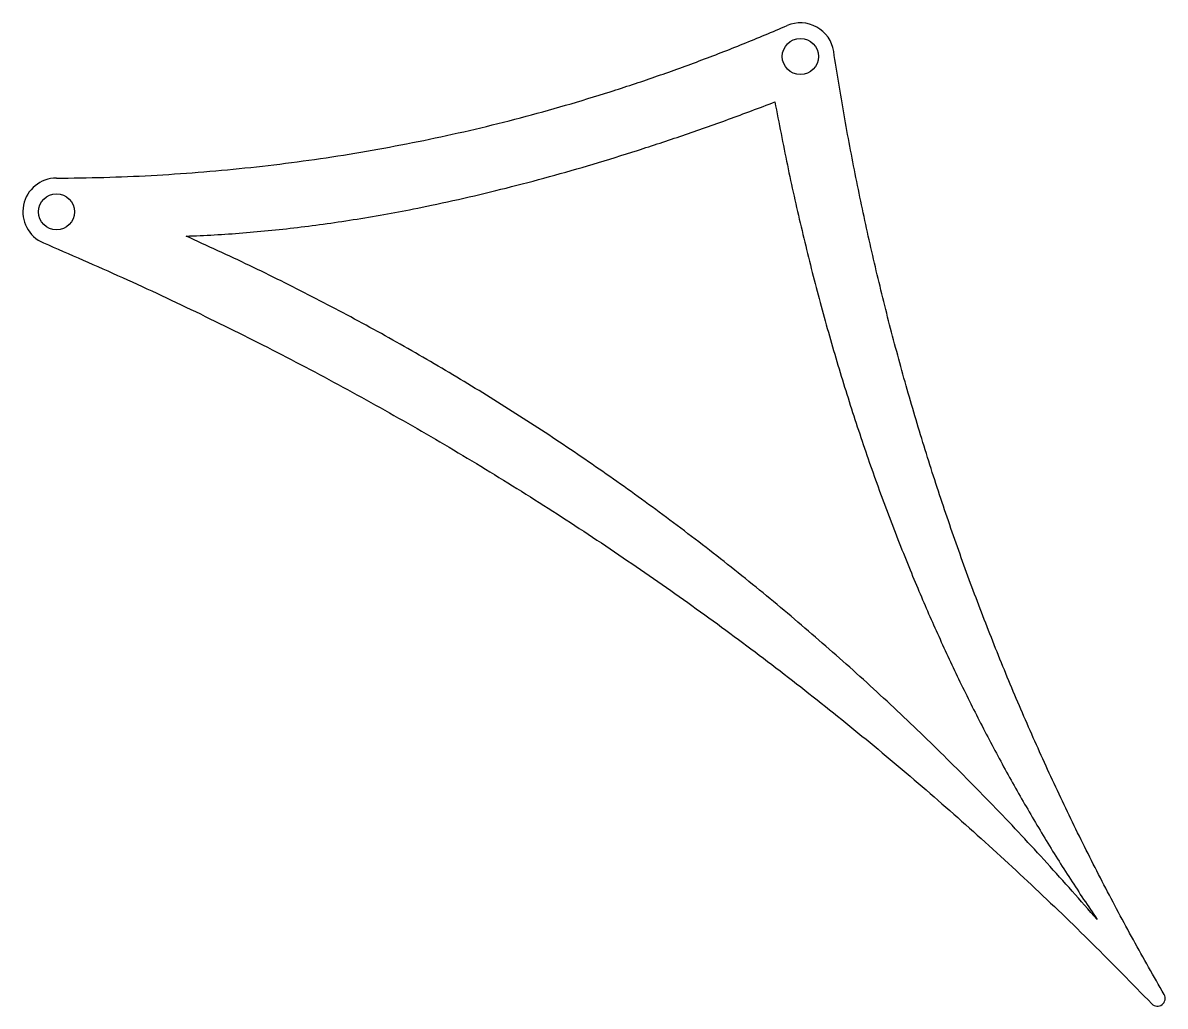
# Model space of a CAD drawing. Header units: millimetres. Extents: x -240 to -19, y -328 to -138.
import ezdxf

# ---------------------------------------------------------------- set-up
doc = ezdxf.new("R2010")
doc.units = ezdxf.units.MM
doc.layers.add('Sketch007', color=7, linetype='CONTINUOUS')

msp = doc.modelspace()

# ---------------------------------------------------------------- linework, layer by layer
at = {"layer": 'Sketch007'}
for centre in [(-89.94, -144.43), (-233.64, -174.42)]:
    msp.add_circle(centre, 3.49, dxfattribs=at)
for centre, radius, start, end in [((-89.94, -144.43), 6.51, 8.7033, 113.3342), ((-233.64, -174.42), 6.51, 90.2458, -112.9768), ((-20.97, -326.36), 1.51, -136.0807, 30.0607)]:
    msp.add_arc(centre, radius, start, end, dxfattribs=at)
for points in [[(-233.67, -167.92), (-160.08, -167.6), (-92.51, -138.45)], [(-19.67, -325.61), (-68.54, -241.16), (-83.5, -143.44)], [(-208.62, -179.12), (-158.04, -177.39), (-94.86, -153.21)], [(-94.86, -153.21), (-77.89, -244.72), (-32.62, -311.12)], [(-236.18, -180.42), (-113.54, -232.42), (-22.06, -327.41)], [(-32.62, -311.12), (-107.71, -224.29), (-208.62, -179.12)]]:
    msp.add_open_spline(points, degree=2, dxfattribs=at)

doc.saveas('drawing.dxf')
